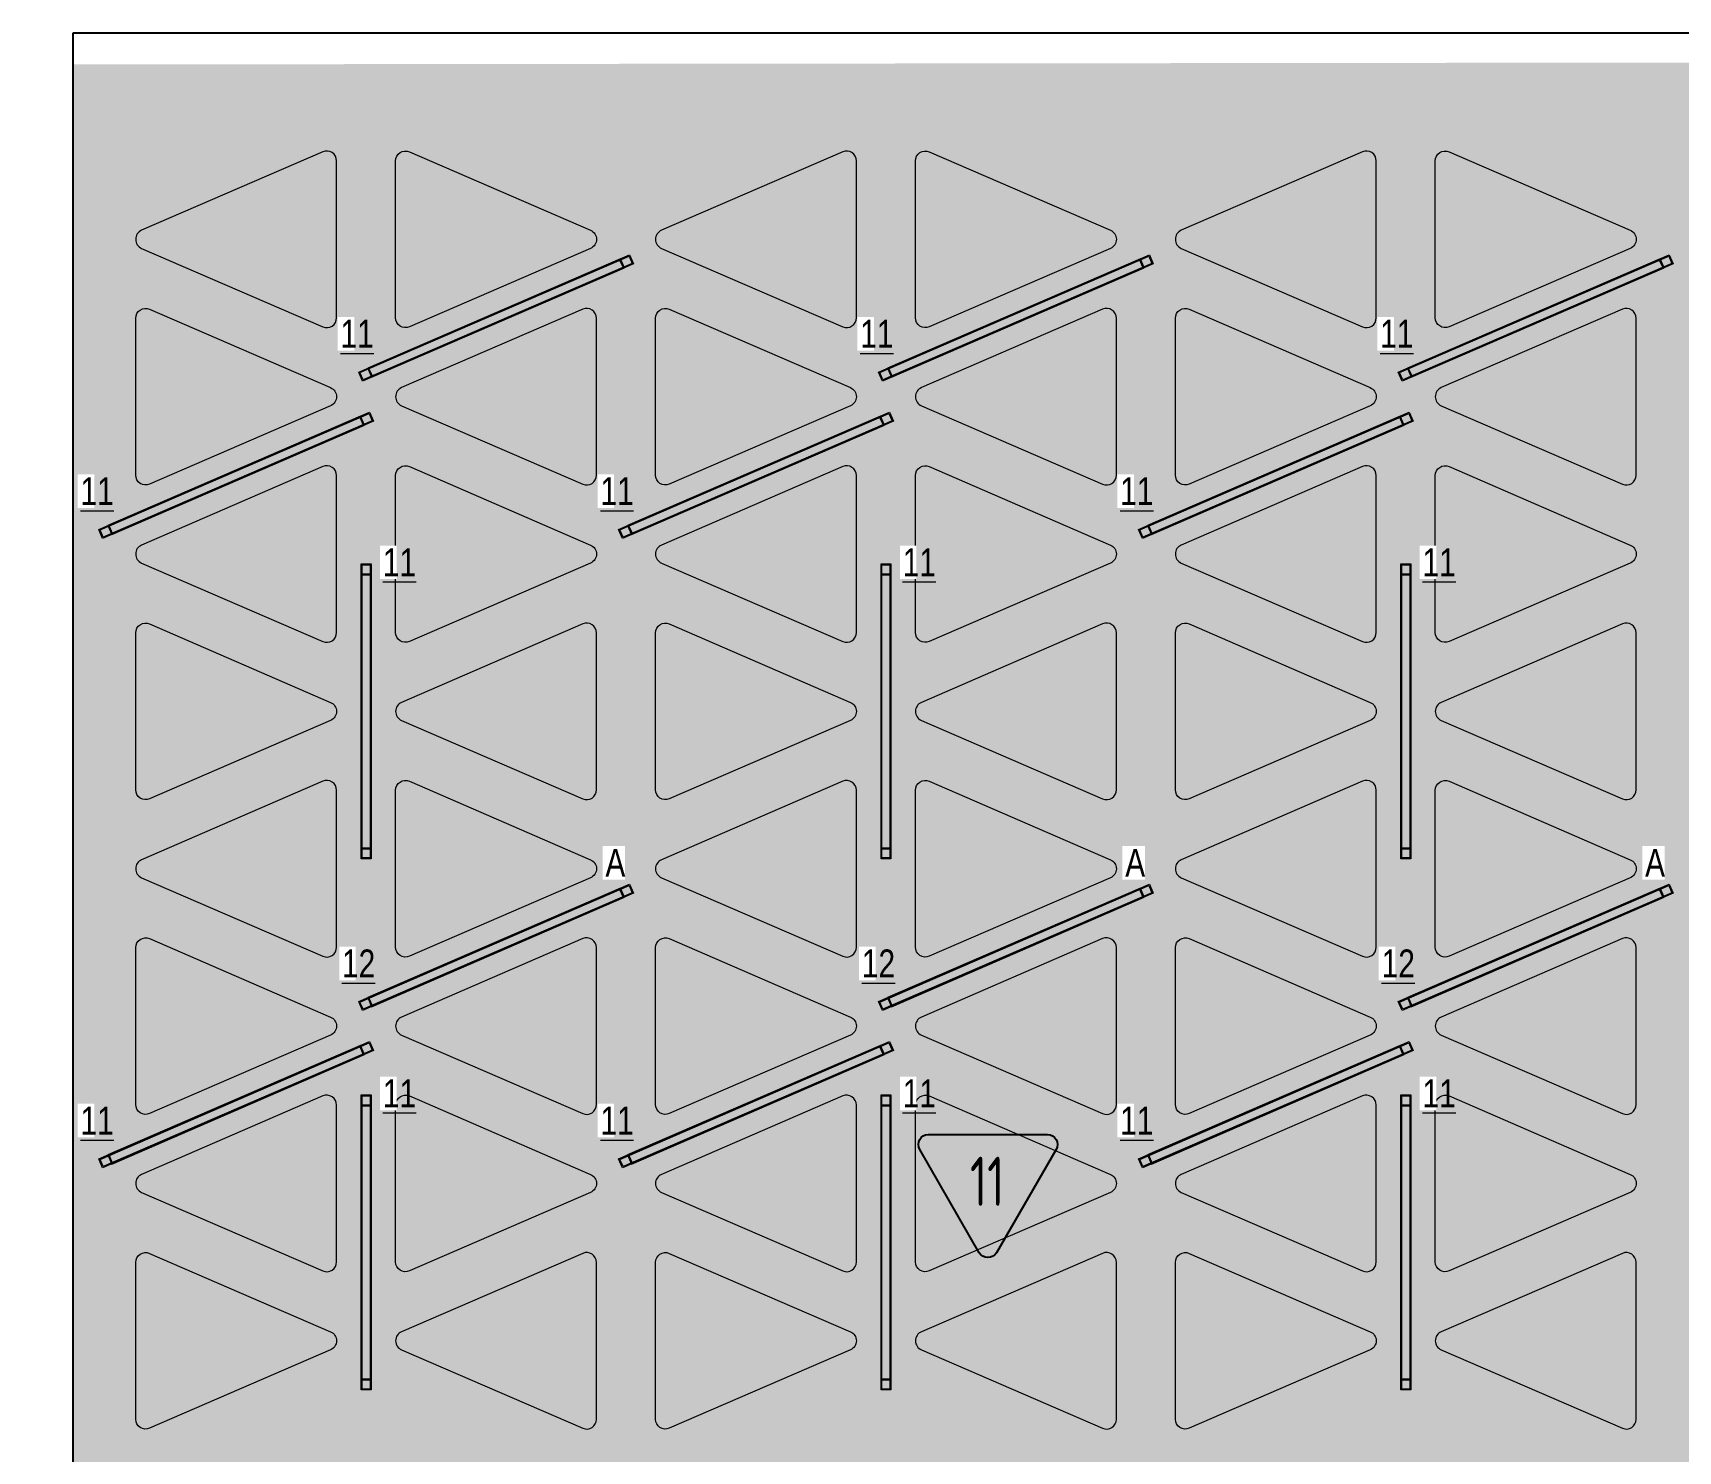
# Model space of a CAD drawing. Header units: millimetres. Extents: x -547274 to 397870, y -45599 to 141350.
# Drawn here: x -186279 to -177918, y 79140 to 86351 of the extents above; entities that cross this region are included whole.
import ezdxf

# ---------------------------------------------------------------- set-up
doc = ezdxf.new("R2010")
doc.units = ezdxf.units.MM
for name, color, linetype, lineweight in [('_ЭОМ_ОБЩ_Освещение_текст тип светильника', 172, 'Continuous', 50), ('_ЭОМ_светильник А', 1, 'Continuous', 35), ('_ЭОМ_светильник Р', 4, 'Continuous', 35), ('АР_Потолки_Штриховка', 252, 'Continuous', 0)]:
    doc.layers.add(name, color=color, linetype=linetype, lineweight=lineweight)
for name, color, linetype, lineweight, true_color in [('АР_Потолок_RAL 095 85 40', 7, 'Continuous', 5, 0xddc87a), ('АР_Потолок_RAL 100 70 20', 7, 'Continuous', 5, 0xb3ac85), ('АР_Потолок_Покраска', 7, 'Continuous', 5, 0x007399), ('АР_Потолок_Текстура дерево', 7, 'Continuous', 5, 0xe7bf8e)]:
    doc.layers.add(name, color=color, linetype=linetype, lineweight=lineweight, true_color=true_color)
doc.styles.add('ISOCPEUR', font='isocpeur.ttf', dxfattribs={"height": 800})
doc.styles.add('ГОСТ', font='cad.shx', dxfattribs={"width": 0.8})

# ---------------------------------------------------------------- blocks, each defined once
blk = doc.blocks.new('RVE-PLS5070-1500-P')
at = {"color": 0, "linetype": 'ByBlock', "lineweight": -2, "ltscale": 40}
for points in [[(750, -25), (-750, -25), (-750, 25), (750, 25)], [(745, -20), (-745, -20), (-745, 20), (745, 20)]]:
    blk.add_lwpolyline(points, close=True, dxfattribs=at)

msp = doc.modelspace()

# ---------------------------------------------------------------- hatches: boundary and pattern name
at = {"layer": 'АР_Потолки_Штриховка', "ltscale": 100, "true_color": 0xf8f6b0}
h = msp.add_hatch(color=51, dxfattribs=at)
h.dxf.hatch_style = 1
h.paths.add_polyline_path([(-184554.9, 84606.6), (-183279.4, 85159), (-183295.3, 85195.8), (-184570.8, 84643.3)])
h = msp.add_hatch(color=51, dxfattribs=at)
h.dxf.hatch_style = 1
h.paths.add_polyline_path([(-181913.3, 84606.6), (-180637.8, 85159), (-180653.7, 85195.8), (-181929.2, 84643.3)])
h = msp.add_hatch(color=51, dxfattribs=at)
h.dxf.hatch_style = 1
h.paths.add_polyline_path([(-179271.8, 84606.6), (-177996.3, 85159), (-178012.2, 85195.8), (-179287.7, 84643.3)])
h = msp.add_hatch(color=51, dxfattribs=at)
h.dxf.hatch_style = 1
h.paths.add_polyline_path([(-185875.7, 83806.6), (-184600.2, 84359), (-184616.1, 84395.8), (-185891.6, 83843.3)])
h = msp.add_hatch(color=51, dxfattribs=at)
h.dxf.hatch_style = 1
h.paths.add_polyline_path([(-183234, 83806.6), (-181958.5, 84359), (-181974.4, 84395.8), (-183249.9, 83843.3)])
h = msp.add_hatch(color=51, dxfattribs=at)
h.dxf.hatch_style = 1
h.paths.add_polyline_path([(-180592.5, 83806.6), (-179317, 84359), (-179332.9, 84395.8), (-180608.4, 83843.3)])
h = msp.add_hatch(color=51, dxfattribs=at)
h.dxf.hatch_style = 1
h.paths.add_polyline_path([(-184565.5, 83596.2), (-184565.5, 82206.2), (-184605.5, 82206.2), (-184605.5, 83596.2)])
h = msp.add_hatch(color=51, dxfattribs=at)
h.dxf.hatch_style = 1
h.paths.add_polyline_path([(-181923.9, 83596.2), (-181923.9, 82206.2), (-181963.9, 82206.2), (-181963.9, 83596.2)])
h = msp.add_hatch(color=51, dxfattribs=at)
h.dxf.hatch_style = 1
h.paths.add_polyline_path([(-179282.3, 83596.2), (-179282.3, 82206.2), (-179322.3, 82206.2), (-179322.3, 83596.2)])
h = msp.add_hatch(color=51, dxfattribs=at)
h.dxf.hatch_style = 1
h.paths.add_polyline_path([(-184554.9, 81406.6), (-183279.4, 81959), (-183295.3, 81995.8), (-184570.8, 81443.3)])
h = msp.add_hatch(color=51, dxfattribs=at)
h.dxf.hatch_style = 1
h.paths.add_polyline_path([(-181913.3, 81406.6), (-180637.8, 81959.1), (-180653.7, 81995.8), (-181929.2, 81443.3)])
h = msp.add_hatch(color=51, dxfattribs=at)
h.dxf.hatch_style = 1
h.paths.add_polyline_path([(-179271.8, 81406.6), (-177996.3, 81959.1), (-178012.2, 81995.8), (-179287.7, 81443.3)])
h = msp.add_hatch(color=51, dxfattribs=at)
h.dxf.hatch_style = 1
h.paths.add_polyline_path([(-185875.7, 80606.6), (-184600.2, 81159), (-184616.1, 81195.8), (-185891.6, 80643.3)])
h = msp.add_hatch(color=51, dxfattribs=at)
h.dxf.hatch_style = 1
h.paths.add_polyline_path([(-183234, 80606.6), (-181958.5, 81159), (-181974.4, 81195.8), (-183249.9, 80643.3)])
h = msp.add_hatch(color=51, dxfattribs=at)
h.dxf.hatch_style = 1
h.paths.add_polyline_path([(-180592.5, 80606.6), (-179317, 81159), (-179332.9, 81195.8), (-180608.4, 80643.3)])
h = msp.add_hatch(color=51, dxfattribs=at)
h.dxf.hatch_style = 1
h.paths.add_polyline_path([(-184565.5, 80896.2), (-184565.5, 79506.2), (-184605.5, 79506.2), (-184605.5, 80896.2)])
h = msp.add_hatch(color=51, dxfattribs=at)
h.dxf.hatch_style = 1
h.paths.add_polyline_path([(-181923.9, 80896.2), (-181923.9, 79506.2), (-181963.9, 79506.2), (-181963.9, 80896.2)])
h = msp.add_hatch(color=51, dxfattribs=at)
h.dxf.hatch_style = 1
h.paths.add_polyline_path([(-179282.3, 80896.2), (-179282.3, 79506.2), (-179322.3, 79506.2), (-179322.3, 80896.2)])
at = {"layer": 'АР_Потолок_RAL 095 85 40', "transparency": 33554687}
h = msp.add_hatch(color=256, dxfattribs=at)
h.dxf.hatch_style = 1
h.paths.add_polyline_path([(-185726.1, 85347, 0.656611), (-185726.1, 85255.3), (-184805.4, 84856.4, 0.539691), (-184735.5, 84902.3), (-184735.5, 85700, 0.539691), (-184805.4, 85745.9)])
h = msp.add_hatch(color=256, dxfattribs=at)
h.dxf.hatch_style = 1
h.paths.add_polyline_path([(-180803.2, 85255.3, 0.656611), (-180803.2, 85347), (-181724, 85745.9, 0.539691), (-181793.9, 85700), (-181793.9, 84902.3, 0.539691), (-181724, 84856.4)])
h = msp.add_hatch(color=256, dxfattribs=at)
h.dxf.hatch_style = 1
h.paths.add_polyline_path([(-183044.7, 84945.9, 0.539691), (-183114.6, 84900), (-183114.6, 84102.3, 0.539691), (-183044.7, 84056.4), (-182124, 84455.3, 0.656611), (-182124, 84547)])
h = msp.add_hatch(color=256, dxfattribs=at)
h.dxf.hatch_style = 1
h.paths.add_polyline_path([(-178201.5, 84056.4, 0.539691), (-178131.6, 84102.3), (-178131.6, 84900, 0.539691), (-178201.5, 84945.9), (-179122.2, 84547, 0.656611), (-179122.2, 84455.3)])
h = msp.add_hatch(color=256, dxfattribs=at)
h.dxf.hatch_style = 1
h.paths.add_polyline_path([(-184365.6, 84145.9, 0.539691), (-184435.5, 84100), (-184435.5, 83302.3, 0.539691), (-184365.6, 83256.4), (-183444.9, 83655.3, 0.656611), (-183444.9, 83747)])
h = msp.add_hatch(color=256, dxfattribs=at)
h.dxf.hatch_style = 1
h.paths.add_polyline_path([(-179522.2, 83256.4, 0.539691), (-179452.3, 83302.3), (-179452.3, 84100, 0.539691), (-179522.2, 84145.9), (-180443, 83747, 0.656611), (-180443, 83655.3)])
h = msp.add_hatch(color=256, dxfattribs=at)
h.dxf.hatch_style = 1
h.paths.add_polyline_path([(-185686.4, 83345.9, 0.539691), (-185756.2, 83300), (-185756.2, 82502.3, 0.539691), (-185686.4, 82456.4), (-184765.6, 82855.3, 0.656611), (-184765.6, 82947)])
h = msp.add_hatch(color=256, dxfattribs=at)
h.dxf.hatch_style = 1
h.paths.add_polyline_path([(-181763.7, 82947, 0.656611), (-181763.7, 82855.3), (-180843, 82456.4, 0.539691), (-180773.1, 82502.3), (-180773.1, 83300, 0.539691), (-180843, 83345.9)])
h = msp.add_hatch(color=256, dxfattribs=at)
h.dxf.hatch_style = 1
h.paths.add_polyline_path([(-182093.9, 82500, 0.539691), (-182163.7, 82545.9), (-183084.5, 82147, 0.656611), (-183084.5, 82055.3), (-182163.7, 81656.4, 0.539691), (-182093.9, 81702.3)])
h = msp.add_hatch(color=256, dxfattribs=at)
h.dxf.hatch_style = 1
h.paths.add_polyline_path([(-179082.5, 82545.9, 0.539691), (-179152.3, 82500), (-179152.3, 81702.3, 0.539691), (-179082.5, 81656.4), (-178161.7, 82055.3, 0.656611), (-178161.7, 82147)])
h = msp.add_hatch(color=256, dxfattribs=at)
h.dxf.hatch_style = 1
h.paths.add_polyline_path([(-183484.6, 80856.4, 0.539691), (-183414.7, 80902.3), (-183414.7, 81700, 0.539691), (-183484.6, 81745.9), (-184405.4, 81347, 0.656611), (-184405.4, 81255.3)])
h = msp.add_hatch(color=256, dxfattribs=at)
h.dxf.hatch_style = 1
h.paths.add_polyline_path([(-180403.2, 81745.9, 0.539691), (-180473.1, 81700), (-180473.1, 80902.3, 0.539691), (-180403.2, 80856.4), (-179482.5, 81255.3, 0.656611), (-179482.5, 81347)])
h = msp.add_hatch(color=256, dxfattribs=at)
h.dxf.hatch_style = 1
h.paths.add_polyline_path([(-185726.1, 80547, 0.656611), (-185726.1, 80455.3), (-184805.4, 80056.4, 0.539691), (-184735.5, 80102.3), (-184735.5, 80900, 0.539691), (-184805.4, 80945.9)])
h = msp.add_hatch(color=256, dxfattribs=at)
h.dxf.hatch_style = 1
h.paths.add_polyline_path([(-180803.2, 80455.3, 0.656611), (-180803.2, 80547), (-181724, 80945.9, 0.539691), (-181793.9, 80900), (-181793.9, 80102.3, 0.539691), (-181724, 80056.4)])
h = msp.add_hatch(color=256, dxfattribs=at)
h.dxf.hatch_style = 1
h.paths.add_polyline_path([(-183044.7, 80145.9, 0.539691), (-183114.6, 80100), (-183114.6, 79302.3, 0.539691), (-183044.7, 79256.4), (-182124, 79655.3, 0.656611), (-182124, 79747)])
h = msp.add_hatch(color=256, dxfattribs=at)
h.dxf.hatch_style = 1
h.paths.add_polyline_path([(-178131.6, 80100, 0.539691), (-178201.5, 80145.9), (-179122.2, 79747, 0.656611), (-179122.2, 79655.3), (-178201.5, 79256.4, 0.539691), (-178131.6, 79302.3)])
at = {"layer": 'АР_Потолок_RAL 100 70 20', "transparency": 33554687}
h = msp.add_hatch(color=256, dxfattribs=at)
h.dxf.hatch_style = 1
h.paths.add_polyline_path([(-183084.5, 85347, 0.656611), (-183084.5, 85255.3), (-182163.7, 84856.4, 0.539691), (-182093.9, 84902.3), (-182093.9, 85700, 0.539691), (-182163.7, 85745.9)])
h = msp.add_hatch(color=256, dxfattribs=at)
h.dxf.hatch_style = 1
h.paths.add_polyline_path([(-179082.5, 85745.9, 0.539691), (-179152.3, 85700), (-179152.3, 84902.3, 0.539691), (-179082.5, 84856.4), (-178161.7, 85255.3, 0.656611), (-178161.7, 85347)])
h = msp.add_hatch(color=256, dxfattribs=at)
h.dxf.hatch_style = 1
h.paths.add_polyline_path([(-184405.4, 84547, 0.656611), (-184405.4, 84455.3), (-183484.6, 84056.4, 0.539691), (-183414.7, 84102.3), (-183414.7, 84900, 0.539691), (-183484.6, 84945.9)])
h = msp.add_hatch(color=256, dxfattribs=at)
h.dxf.hatch_style = 1
h.paths.add_polyline_path([(-180473.1, 84102.3, 0.539691), (-180403.2, 84056.4), (-179482.5, 84455.3, 0.656611), (-179482.5, 84547), (-180403.2, 84945.9, 0.539691), (-180473.1, 84900)])
h = msp.add_hatch(color=256, dxfattribs=at)
h.dxf.hatch_style = 1
h.paths.add_polyline_path([(-185726.1, 83747, 0.656611), (-185726.1, 83655.3), (-184805.4, 83256.4, 0.539691), (-184735.5, 83302.3), (-184735.5, 84100, 0.539691), (-184805.4, 84145.9)])
h = msp.add_hatch(color=256, dxfattribs=at)
h.dxf.hatch_style = 1
h.paths.add_polyline_path([(-180803.2, 83655.3, 0.656611), (-180803.2, 83747), (-181724, 84145.9, 0.539691), (-181793.9, 84100), (-181793.9, 83302.3, 0.539691), (-181724, 83256.4)])
h = msp.add_hatch(color=256, dxfattribs=at)
h.dxf.hatch_style = 1
h.paths.add_polyline_path([(-183044.7, 83345.9, 0.539691), (-183114.6, 83300), (-183114.6, 82502.3, 0.539691), (-183044.7, 82456.4), (-182124, 82855.3, 0.656611), (-182124, 82947)])
h = msp.add_hatch(color=256, dxfattribs=at)
h.dxf.hatch_style = 1
h.paths.add_polyline_path([(-178201.5, 82456.4, 0.539691), (-178131.6, 82502.3), (-178131.6, 83300, 0.539691), (-178201.5, 83345.9), (-179122.2, 82947, 0.656611), (-179122.2, 82855.3)])
h = msp.add_hatch(color=256, dxfattribs=at)
h.dxf.hatch_style = 1
h.paths.add_polyline_path([(-183444.9, 82055.3, 0.656611), (-183444.9, 82147), (-184365.6, 82545.9, 0.539691), (-184435.5, 82500), (-184435.5, 81702.3, 0.539691), (-184365.6, 81656.4)])
h = msp.add_hatch(color=256, dxfattribs=at)
h.dxf.hatch_style = 1
h.paths.add_polyline_path([(-180443, 82147, 0.656611), (-180443, 82055.3), (-179522.2, 81656.4, 0.539691), (-179452.3, 81702.3), (-179452.3, 82500, 0.539691), (-179522.2, 82545.9)])
h = msp.add_hatch(color=256, dxfattribs=at)
h.dxf.hatch_style = 1
h.paths.add_polyline_path([(-185686.4, 81745.9, 0.539691), (-185756.2, 81700), (-185756.2, 80902.3, 0.539691), (-185686.4, 80856.4), (-184765.6, 81255.3, 0.656611), (-184765.6, 81347)])
h = msp.add_hatch(color=256, dxfattribs=at)
h.dxf.hatch_style = 1
h.paths.add_polyline_path([(-180843, 80856.4, 0.539691), (-180773.1, 80902.3), (-180773.1, 81700, 0.539691), (-180843, 81745.9), (-181763.7, 81347, 0.656611), (-181763.7, 81255.3)])
h = msp.add_hatch(color=256, dxfattribs=at)
h.dxf.hatch_style = 1
h.paths.add_polyline_path([(-183084.5, 80547, 0.656611), (-183084.5, 80455.3), (-182163.7, 80056.4, 0.539691), (-182093.9, 80102.3), (-182093.9, 80900, 0.539691), (-182163.7, 80945.9)])
h = msp.add_hatch(color=256, dxfattribs=at)
h.dxf.hatch_style = 1
h.paths.add_polyline_path([(-179082.5, 80945.9, 0.539691), (-179152.3, 80900), (-179152.3, 80102.3, 0.539691), (-179082.5, 80056.4), (-178161.7, 80455.3, 0.656611), (-178161.7, 80547)])
h = msp.add_hatch(color=256, dxfattribs=at)
h.dxf.hatch_style = 1
h.paths.add_polyline_path([(-183484.6, 79256.4, 0.539691), (-183414.7, 79302.3), (-183414.7, 80100, 0.539691), (-183484.6, 80145.9), (-184405.4, 79747, 0.656611), (-184405.4, 79655.3)])
h = msp.add_hatch(color=256, dxfattribs=at)
h.dxf.hatch_style = 1
h.paths.add_polyline_path([(-180403.2, 80145.9, 0.539691), (-180473.1, 80100), (-180473.1, 79302.3, 0.539691), (-180403.2, 79256.4), (-179482.5, 79655.3, 0.656611), (-179482.5, 79747)])
at = {"layer": 'АР_Потолок_Покраска'}
h = msp.add_hatch(dxfattribs=at)
h.set_pattern_fill('CROSS', color=256, scale=25)
h.set_pattern_definition([(0, (-416405.63, 48417.43), (158.75, 158.75), [79.375, -238.125]), (90, (-416365.94, 48377.74), (-158.75, 158.75), [79.375, -238.125])])
h.paths.add_polyline_path([(-186073.9, 86190), (-177808.9, 86200), (-177808.9, 78580.3), (-165736.3, 78580.3), (-165736.6, 75165.7), (-189341.1, 75165.7), (-189341.4, 78580.3), (-186073.9, 78580.3)])
at = {"layer": 'АР_Потолок_Текстура дерево', "transparency": 33554687}
h = msp.add_hatch(color=256, dxfattribs=at)
h.dxf.hatch_style = 1
h.paths.add_polyline_path([(-184365.6, 85745.9, 0.539691), (-184435.5, 85700), (-184435.5, 84902.3, 0.539691), (-184365.6, 84856.4), (-183444.9, 85255.3, 0.656611), (-183444.9, 85347)])
h = msp.add_hatch(color=256, dxfattribs=at)
h.dxf.hatch_style = 1
h.paths.add_polyline_path([(-179522.2, 84856.4, 0.539691), (-179452.3, 84902.3), (-179452.3, 85700, 0.539691), (-179522.2, 85745.9), (-180443, 85347, 0.656611), (-180443, 85255.3)])
h = msp.add_hatch(color=256, dxfattribs=at)
h.dxf.hatch_style = 1
h.paths.add_polyline_path([(-185686.4, 84945.9, 0.539691), (-185756.2, 84900), (-185756.2, 84102.3, 0.539691), (-185686.4, 84056.4), (-184765.6, 84455.3, 0.656611), (-184765.6, 84547)])
h = msp.add_hatch(color=256, dxfattribs=at)
h.dxf.hatch_style = 1
h.paths.add_polyline_path([(-181763.7, 84547, 0.656611), (-181763.7, 84455.3), (-180843, 84056.4, 0.539691), (-180773.1, 84102.3), (-180773.1, 84900, 0.539691), (-180843, 84945.9)])
h = msp.add_hatch(color=256, dxfattribs=at)
h.dxf.hatch_style = 1
h.paths.add_polyline_path([(-183084.5, 83747, 0.656611), (-183084.5, 83655.3), (-182163.7, 83256.4, 0.539691), (-182093.9, 83302.3), (-182093.9, 84100, 0.539691), (-182163.7, 84145.9)])
h = msp.add_hatch(color=256, dxfattribs=at)
h.dxf.hatch_style = 1
h.paths.add_polyline_path([(-179082.5, 84145.9, 0.539691), (-179152.3, 84100), (-179152.3, 83302.3, 0.539691), (-179082.5, 83256.4), (-178161.7, 83655.3, 0.656611), (-178161.7, 83747)])
h = msp.add_hatch(color=256, dxfattribs=at)
h.dxf.hatch_style = 1
h.paths.add_polyline_path([(-184405.4, 82947, 0.656611), (-184405.4, 82855.3), (-183484.6, 82456.4, 0.539691), (-183414.7, 82502.3), (-183414.7, 83300, 0.539691), (-183484.6, 83345.9)])
h = msp.add_hatch(color=256, dxfattribs=at)
h.dxf.hatch_style = 1
h.paths.add_polyline_path([(-180473.1, 82502.3, 0.539691), (-180403.2, 82456.4), (-179482.5, 82855.3, 0.656611), (-179482.5, 82947), (-180403.2, 83345.9, 0.539691), (-180473.1, 83300)])
h = msp.add_hatch(color=256, dxfattribs=at)
h.dxf.hatch_style = 1
h.paths.add_polyline_path([(-184735.5, 82500, 0.539691), (-184805.4, 82545.9), (-185726.1, 82147, 0.656611), (-185726.1, 82055.3), (-184805.4, 81656.4, 0.539691), (-184735.5, 81702.3)])
h = msp.add_hatch(color=256, dxfattribs=at)
h.dxf.hatch_style = 1
h.paths.add_polyline_path([(-181724, 82545.9, 0.539691), (-181793.9, 82500), (-181793.9, 81702.3, 0.539691), (-181724, 81656.4), (-180803.2, 82055.3, 0.656611), (-180803.2, 82147)])
h = msp.add_hatch(color=256, dxfattribs=at)
h.dxf.hatch_style = 1
h.paths.add_polyline_path([(-183044.7, 81745.9, 0.539691), (-183114.6, 81700), (-183114.6, 80902.3, 0.539691), (-183044.7, 80856.4), (-182124, 81255.3, 0.656611), (-182124, 81347)])
h = msp.add_hatch(color=256, dxfattribs=at)
h.dxf.hatch_style = 1
h.paths.add_polyline_path([(-179122.2, 81347, 0.656611), (-179122.2, 81255.3), (-178201.5, 80856.4, 0.539691), (-178131.6, 80902.3), (-178131.6, 81700, 0.539691), (-178201.5, 81745.9)])
h = msp.add_hatch(color=256, dxfattribs=at)
h.dxf.hatch_style = 1
h.paths.add_polyline_path([(-184435.5, 80102.3, 0.539691), (-184365.6, 80056.4), (-183444.9, 80455.3, 0.656611), (-183444.9, 80547), (-184365.6, 80945.9, 0.539691), (-184435.5, 80900)])
h = msp.add_hatch(color=256, dxfattribs=at)
h.dxf.hatch_style = 1
h.paths.add_polyline_path([(-179522.2, 80056.4, 0.539691), (-179452.3, 80102.3), (-179452.3, 80900, 0.539691), (-179522.2, 80945.9), (-180443, 80547, 0.656611), (-180443, 80455.3)])
h = msp.add_hatch(color=256, dxfattribs=at)
h.dxf.hatch_style = 1
h.paths.add_polyline_path([(-185686.4, 80145.9, 0.539691), (-185756.2, 80100), (-185756.2, 79302.3, 0.539691), (-185686.4, 79256.4), (-184765.6, 79655.3, 0.656611), (-184765.6, 79747)])
h = msp.add_hatch(color=256, dxfattribs=at)
h.dxf.hatch_style = 1
h.paths.add_polyline_path([(-180773.1, 80100, 0.539691), (-180843, 80145.9), (-181763.7, 79747, 0.656611), (-181763.7, 79655.3), (-180843, 79256.4, 0.539691), (-180773.1, 79302.3)])

# ---------------------------------------------------------------- linework, layer by layer
msp.add_lwpolyline([(-186073.9, 86350.7), (-177808.9, 86350.7), (-177808.9, 78580.3), (-165736.3, 78580.3), (-165736.6, 75165.7), (-189341.1, 75165.7), (-189341.4, 78580.3), (-186073.9, 78580.3)], close=True)
msp.add_lwpolyline([(-181729.1, 80749.3), (-181122.8, 80749.3, -0.577349), (-181079.5, 80674.3), (-181382.7, 80149.3, -0.577354), (-181469.3, 80149.3), (-181772.4, 80674.3, -0.577349), (-181729.1, 80749.3, -0.000002)], format="xyb")
at = {"layer": 'АР_Потолки_Штриховка', "color": 18, "ltscale": 100, "true_color": 0x000000}
for points in [[(-184805.4, 84856.4, 0.539691), (-184735.5, 84902.3), (-184735.5, 85700, 0.539691), (-184805.4, 85745.9), (-185726.1, 85347, 0.656611), (-185726.1, 85255.3), (-184805.4, 84856.4)], [(-184365.6, 84856.4, -0.539691), (-184435.5, 84902.3), (-184435.5, 85700, -0.539691), (-184365.6, 85745.9), (-183444.9, 85347, -0.656611), (-183444.9, 85255.3), (-184365.6, 84856.4)], [(-182163.7, 84856.4, 0.539691), (-182093.9, 84902.3), (-182093.9, 85700, 0.539691), (-182163.7, 85745.9), (-183084.5, 85347, 0.656611), (-183084.5, 85255.3), (-182163.7, 84856.4)], [(-181724, 84856.4, -0.539691), (-181793.9, 84902.3), (-181793.9, 85700, -0.539691), (-181724, 85745.9), (-180803.2, 85347, -0.656611), (-180803.2, 85255.3), (-181724, 84856.4)], [(-179522.2, 84856.4, 0.539691), (-179452.3, 84902.3), (-179452.3, 85700, 0.539691), (-179522.2, 85745.9), (-180443, 85347, 0.656611), (-180443, 85255.3), (-179522.2, 84856.4)], [(-179082.5, 84856.4, -0.539691), (-179152.3, 84902.3), (-179152.3, 85700, -0.539691), (-179082.5, 85745.9), (-178161.7, 85347, -0.656611), (-178161.7, 85255.3), (-179082.5, 84856.4)], [(-185686.4, 84056.4, -0.539691), (-185756.2, 84102.3), (-185756.2, 84900, -0.539691), (-185686.4, 84945.9), (-184765.6, 84547, -0.656611), (-184765.6, 84455.3), (-185686.4, 84056.4)], [(-183484.6, 84056.4, 0.539691), (-183414.7, 84102.3), (-183414.7, 84900, 0.539691), (-183484.6, 84945.9), (-184405.4, 84547, 0.656611), (-184405.4, 84455.3), (-183484.6, 84056.4)], [(-183044.7, 84056.4, -0.539691), (-183114.6, 84102.3), (-183114.6, 84900, -0.539691), (-183044.7, 84945.9), (-182124, 84547, -0.656611), (-182124, 84455.3), (-183044.7, 84056.4)], [(-180843, 84056.4, 0.539691), (-180773.1, 84102.3), (-180773.1, 84900, 0.539691), (-180843, 84945.9), (-181763.7, 84547, 0.656611), (-181763.7, 84455.3), (-180843, 84056.4)], [(-180403.2, 84056.4, -0.539691), (-180473.1, 84102.3), (-180473.1, 84900, -0.539691), (-180403.2, 84945.9), (-179482.5, 84547, -0.656611), (-179482.5, 84455.3), (-180403.2, 84056.4)], [(-178201.5, 84056.4, 0.539691), (-178131.6, 84102.3), (-178131.6, 84900, 0.539691), (-178201.5, 84945.9), (-179122.2, 84547, 0.656611), (-179122.2, 84455.3), (-178201.5, 84056.4)], [(-184805.4, 83256.4, 0.539691), (-184735.5, 83302.3), (-184735.5, 84100, 0.539691), (-184805.4, 84145.9), (-185726.1, 83747, 0.656611), (-185726.1, 83655.3), (-184805.4, 83256.4)], [(-184365.6, 83256.4, -0.539691), (-184435.5, 83302.3), (-184435.5, 84100, -0.539691), (-184365.6, 84145.9), (-183444.9, 83747, -0.656611), (-183444.9, 83655.3), (-184365.6, 83256.4)], [(-182163.7, 83256.4, 0.539691), (-182093.9, 83302.3), (-182093.9, 84100, 0.539691), (-182163.7, 84145.9), (-183084.5, 83747, 0.656611), (-183084.5, 83655.3), (-182163.7, 83256.4)], [(-181724, 83256.4, -0.539691), (-181793.9, 83302.3), (-181793.9, 84100, -0.539691), (-181724, 84145.9), (-180803.2, 83747, -0.656611), (-180803.2, 83655.3), (-181724, 83256.4)], [(-179522.2, 83256.4, 0.539691), (-179452.3, 83302.3), (-179452.3, 84100, 0.539691), (-179522.2, 84145.9), (-180443, 83747, 0.656611), (-180443, 83655.3), (-179522.2, 83256.4)], [(-179082.5, 83256.4, -0.539691), (-179152.3, 83302.3), (-179152.3, 84100, -0.539691), (-179082.5, 84145.9), (-178161.7, 83747, -0.656611), (-178161.7, 83655.3), (-179082.5, 83256.4)], [(-185686.4, 82456.4, -0.539691), (-185756.2, 82502.3), (-185756.2, 83300, -0.539691), (-185686.4, 83345.9), (-184765.6, 82947, -0.656611), (-184765.6, 82855.3), (-185686.4, 82456.4)], [(-183484.6, 82456.4, 0.539691), (-183414.7, 82502.3), (-183414.7, 83300, 0.539691), (-183484.6, 83345.9), (-184405.4, 82947, 0.656611), (-184405.4, 82855.3), (-183484.6, 82456.4)], [(-183044.7, 82456.4, -0.539691), (-183114.6, 82502.3), (-183114.6, 83300, -0.539691), (-183044.7, 83345.9), (-182124, 82947, -0.656611), (-182124, 82855.3), (-183044.7, 82456.4)], [(-180843, 82456.4, 0.539691), (-180773.1, 82502.3), (-180773.1, 83300, 0.539691), (-180843, 83345.9), (-181763.7, 82947, 0.656611), (-181763.7, 82855.3), (-180843, 82456.4)], [(-180403.2, 82456.4, -0.539691), (-180473.1, 82502.3), (-180473.1, 83300, -0.539691), (-180403.2, 83345.9), (-179482.5, 82947, -0.656611), (-179482.5, 82855.3), (-180403.2, 82456.4)], [(-178201.5, 82456.4, 0.539691), (-178131.6, 82502.3), (-178131.6, 83300, 0.539691), (-178201.5, 83345.9), (-179122.2, 82947, 0.656611), (-179122.2, 82855.3), (-178201.5, 82456.4)], [(-184805.4, 81656.4, 0.539691), (-184735.5, 81702.3), (-184735.5, 82500, 0.539691), (-184805.4, 82545.9), (-185726.1, 82147, 0.656611), (-185726.1, 82055.3), (-184805.4, 81656.4)], [(-184365.6, 81656.4, -0.539691), (-184435.5, 81702.3), (-184435.5, 82500, -0.539691), (-184365.6, 82545.9), (-183444.9, 82147, -0.656611), (-183444.9, 82055.3), (-184365.6, 81656.4)], [(-182163.7, 81656.4, 0.539691), (-182093.9, 81702.3), (-182093.9, 82500, 0.539691), (-182163.7, 82545.9), (-183084.5, 82147, 0.656611), (-183084.5, 82055.3), (-182163.7, 81656.4)], [(-181724, 81656.4, -0.539691), (-181793.9, 81702.3), (-181793.9, 82500, -0.539691), (-181724, 82545.9), (-180803.2, 82147, -0.656611), (-180803.2, 82055.3), (-181724, 81656.4)], [(-179522.2, 81656.4, 0.539691), (-179452.3, 81702.3), (-179452.3, 82500, 0.539691), (-179522.2, 82545.9), (-180443, 82147, 0.656611), (-180443, 82055.3), (-179522.2, 81656.4)], [(-179082.5, 81656.4, -0.539691), (-179152.3, 81702.3), (-179152.3, 82500, -0.539691), (-179082.5, 82545.9), (-178161.7, 82147, -0.656611), (-178161.7, 82055.3), (-179082.5, 81656.4)], [(-185686.4, 80856.4, -0.539691), (-185756.2, 80902.3), (-185756.2, 81700, -0.539691), (-185686.4, 81745.9), (-184765.6, 81347, -0.656611), (-184765.6, 81255.3), (-185686.4, 80856.4)], [(-183484.6, 80856.4, 0.539691), (-183414.7, 80902.3), (-183414.7, 81700, 0.539691), (-183484.6, 81745.9), (-184405.4, 81347, 0.656611), (-184405.4, 81255.3), (-183484.6, 80856.4)], [(-183044.7, 80856.4, -0.539691), (-183114.6, 80902.3), (-183114.6, 81700, -0.539691), (-183044.7, 81745.9), (-182124, 81347, -0.656611), (-182124, 81255.3), (-183044.7, 80856.4)], [(-180843, 80856.4, 0.539691), (-180773.1, 80902.3), (-180773.1, 81700, 0.539691), (-180843, 81745.9), (-181763.7, 81347, 0.656611), (-181763.7, 81255.3), (-180843, 80856.4)], [(-180403.2, 80856.4, -0.539691), (-180473.1, 80902.3), (-180473.1, 81700, -0.539691), (-180403.2, 81745.9), (-179482.5, 81347, -0.656611), (-179482.5, 81255.3), (-180403.2, 80856.4)], [(-178201.5, 80856.4, 0.539691), (-178131.6, 80902.3), (-178131.6, 81700, 0.539691), (-178201.5, 81745.9), (-179122.2, 81347, 0.656611), (-179122.2, 81255.3), (-178201.5, 80856.4)], [(-184805.4, 80056.4, 0.539691), (-184735.5, 80102.3), (-184735.5, 80900, 0.539691), (-184805.4, 80945.9), (-185726.1, 80547, 0.656611), (-185726.1, 80455.3), (-184805.4, 80056.4)], [(-184365.6, 80056.4, -0.539691), (-184435.5, 80102.3), (-184435.5, 80900, -0.539691), (-184365.6, 80945.9), (-183444.9, 80547, -0.656611), (-183444.9, 80455.3), (-184365.6, 80056.4)], [(-182163.7, 80056.4, 0.539691), (-182093.9, 80102.3), (-182093.9, 80900, 0.539691), (-182163.7, 80945.9), (-183084.5, 80547, 0.656611), (-183084.5, 80455.3), (-182163.7, 80056.4)], [(-181724, 80056.4, -0.539691), (-181793.9, 80102.3), (-181793.9, 80900, -0.539691), (-181724, 80945.9), (-180803.2, 80547, -0.656611), (-180803.2, 80455.3), (-181724, 80056.4)], [(-179522.2, 80056.4, 0.539691), (-179452.3, 80102.3), (-179452.3, 80900, 0.539691), (-179522.2, 80945.9), (-180443, 80547, 0.656611), (-180443, 80455.3), (-179522.2, 80056.4)], [(-179082.5, 80056.4, -0.539691), (-179152.3, 80102.3), (-179152.3, 80900, -0.539691), (-179082.5, 80945.9), (-178161.7, 80547, -0.656611), (-178161.7, 80455.3), (-179082.5, 80056.4)], [(-185686.4, 79256.4, -0.539691), (-185756.2, 79302.3), (-185756.2, 80100, -0.539691), (-185686.4, 80145.9), (-184765.6, 79747, -0.656611), (-184765.6, 79655.3), (-185686.4, 79256.4)], [(-183484.6, 79256.4, 0.539691), (-183414.7, 79302.3), (-183414.7, 80100, 0.539691), (-183484.6, 80145.9), (-184405.4, 79747, 0.656611), (-184405.4, 79655.3), (-183484.6, 79256.4)], [(-183044.7, 79256.4, -0.539691), (-183114.6, 79302.3), (-183114.6, 80100, -0.539691), (-183044.7, 80145.9), (-182124, 79747, -0.656611), (-182124, 79655.3), (-183044.7, 79256.4)], [(-180843, 79256.4, 0.539691), (-180773.1, 79302.3), (-180773.1, 80100, 0.539691), (-180843, 80145.9), (-181763.7, 79747, 0.656611), (-181763.7, 79655.3), (-180843, 79256.4)], [(-180403.2, 79256.4, -0.539691), (-180473.1, 79302.3), (-180473.1, 80100, -0.539691), (-180403.2, 80145.9), (-179482.5, 79747, -0.656611), (-179482.5, 79655.3), (-180403.2, 79256.4)], [(-178201.5, 79256.4, 0.539691), (-178131.6, 79302.3), (-178131.6, 80100, 0.539691), (-178201.5, 80145.9), (-179122.2, 79747, 0.656611), (-179122.2, 79655.3), (-178201.5, 79256.4)]]:
    msp.add_lwpolyline(points, format="xyb", dxfattribs=at)
at = {"layer": 'АР_Потолки_Штриховка', "color": 18, "lineweight": 18, "ltscale": 100, "true_color": 0x000000}
for points in [[(-184805.4, 84856.4, 0.539691), (-184735.5, 84902.3), (-184735.5, 85700, 0.539691), (-184805.4, 85745.9), (-185726.1, 85347, 0.656611), (-185726.1, 85255.3), (-184805.4, 84856.4)], [(-184365.6, 84856.4, -0.539691), (-184435.5, 84902.3), (-184435.5, 85700, -0.539691), (-184365.6, 85745.9), (-183444.9, 85347, -0.656611), (-183444.9, 85255.3), (-184365.6, 84856.4)], [(-182163.7, 84856.4, 0.539691), (-182093.9, 84902.3), (-182093.9, 85700, 0.539691), (-182163.7, 85745.9), (-183084.5, 85347, 0.656611), (-183084.5, 85255.3), (-182163.7, 84856.4)], [(-181724, 84856.4, -0.539691), (-181793.9, 84902.3), (-181793.9, 85700, -0.539691), (-181724, 85745.9), (-180803.2, 85347, -0.656611), (-180803.2, 85255.3), (-181724, 84856.4)], [(-179522.2, 84856.4, 0.539691), (-179452.3, 84902.3), (-179452.3, 85700, 0.539691), (-179522.2, 85745.9), (-180443, 85347, 0.656611), (-180443, 85255.3), (-179522.2, 84856.4)], [(-179082.5, 84856.4, -0.539691), (-179152.3, 84902.3), (-179152.3, 85700, -0.539691), (-179082.5, 85745.9), (-178161.7, 85347, -0.656611), (-178161.7, 85255.3), (-179082.5, 84856.4)], [(-185686.4, 84056.4, -0.539691), (-185756.2, 84102.3), (-185756.2, 84900, -0.539691), (-185686.4, 84945.9), (-184765.6, 84547, -0.656611), (-184765.6, 84455.3), (-185686.4, 84056.4)], [(-183484.6, 84056.4, 0.539691), (-183414.7, 84102.3), (-183414.7, 84900, 0.539691), (-183484.6, 84945.9), (-184405.4, 84547, 0.656611), (-184405.4, 84455.3), (-183484.6, 84056.4)], [(-183044.7, 84056.4, -0.539691), (-183114.6, 84102.3), (-183114.6, 84900, -0.539691), (-183044.7, 84945.9), (-182124, 84547, -0.656611), (-182124, 84455.3), (-183044.7, 84056.4)], [(-180843, 84056.4, 0.539691), (-180773.1, 84102.3), (-180773.1, 84900, 0.539691), (-180843, 84945.9), (-181763.7, 84547, 0.656611), (-181763.7, 84455.3), (-180843, 84056.4)], [(-180403.2, 84056.4, -0.539691), (-180473.1, 84102.3), (-180473.1, 84900, -0.539691), (-180403.2, 84945.9), (-179482.5, 84547, -0.656611), (-179482.5, 84455.3), (-180403.2, 84056.4)], [(-178201.5, 84056.4, 0.539691), (-178131.6, 84102.3), (-178131.6, 84900, 0.539691), (-178201.5, 84945.9), (-179122.2, 84547, 0.656611), (-179122.2, 84455.3), (-178201.5, 84056.4)], [(-184805.4, 83256.4, 0.539691), (-184735.5, 83302.3), (-184735.5, 84100, 0.539691), (-184805.4, 84145.9), (-185726.1, 83747, 0.656611), (-185726.1, 83655.3), (-184805.4, 83256.4)], [(-184365.6, 83256.4, -0.539691), (-184435.5, 83302.3), (-184435.5, 84100, -0.539691), (-184365.6, 84145.9), (-183444.9, 83747, -0.656611), (-183444.9, 83655.3), (-184365.6, 83256.4)], [(-182163.7, 83256.4, 0.539691), (-182093.9, 83302.3), (-182093.9, 84100, 0.539691), (-182163.7, 84145.9), (-183084.5, 83747, 0.656611), (-183084.5, 83655.3), (-182163.7, 83256.4)], [(-181724, 83256.4, -0.539691), (-181793.9, 83302.3), (-181793.9, 84100, -0.539691), (-181724, 84145.9), (-180803.2, 83747, -0.656611), (-180803.2, 83655.3), (-181724, 83256.4)], [(-179522.2, 83256.4, 0.539691), (-179452.3, 83302.3), (-179452.3, 84100, 0.539691), (-179522.2, 84145.9), (-180443, 83747, 0.656611), (-180443, 83655.3), (-179522.2, 83256.4)], [(-179082.5, 83256.4, -0.539691), (-179152.3, 83302.3), (-179152.3, 84100, -0.539691), (-179082.5, 84145.9), (-178161.7, 83747, -0.656611), (-178161.7, 83655.3), (-179082.5, 83256.4)], [(-185686.4, 82456.4, -0.539691), (-185756.2, 82502.3), (-185756.2, 83300, -0.539691), (-185686.4, 83345.9), (-184765.6, 82947, -0.656611), (-184765.6, 82855.3), (-185686.4, 82456.4)], [(-183484.6, 82456.4, 0.539691), (-183414.7, 82502.3), (-183414.7, 83300, 0.539691), (-183484.6, 83345.9), (-184405.4, 82947, 0.656611), (-184405.4, 82855.3), (-183484.6, 82456.4)], [(-183044.7, 82456.4, -0.539691), (-183114.6, 82502.3), (-183114.6, 83300, -0.539691), (-183044.7, 83345.9), (-182124, 82947, -0.656611), (-182124, 82855.3), (-183044.7, 82456.4)], [(-180843, 82456.4, 0.539691), (-180773.1, 82502.3), (-180773.1, 83300, 0.539691), (-180843, 83345.9), (-181763.7, 82947, 0.656611), (-181763.7, 82855.3), (-180843, 82456.4)], [(-180403.2, 82456.4, -0.539691), (-180473.1, 82502.3), (-180473.1, 83300, -0.539691), (-180403.2, 83345.9), (-179482.5, 82947, -0.656611), (-179482.5, 82855.3), (-180403.2, 82456.4)], [(-178201.5, 82456.4, 0.539691), (-178131.6, 82502.3), (-178131.6, 83300, 0.539691), (-178201.5, 83345.9), (-179122.2, 82947, 0.656611), (-179122.2, 82855.3), (-178201.5, 82456.4)], [(-184805.4, 81656.4, 0.539691), (-184735.5, 81702.3), (-184735.5, 82500, 0.539691), (-184805.4, 82545.9), (-185726.1, 82147, 0.656611), (-185726.1, 82055.3), (-184805.4, 81656.4)], [(-184365.6, 81656.4, -0.539691), (-184435.5, 81702.3), (-184435.5, 82500, -0.539691), (-184365.6, 82545.9), (-183444.9, 82147, -0.656611), (-183444.9, 82055.3), (-184365.6, 81656.4)], [(-182163.7, 81656.4, 0.539691), (-182093.9, 81702.3), (-182093.9, 82500, 0.539691), (-182163.7, 82545.9), (-183084.5, 82147, 0.656611), (-183084.5, 82055.3), (-182163.7, 81656.4)], [(-181724, 81656.4, -0.539691), (-181793.9, 81702.3), (-181793.9, 82500, -0.539691), (-181724, 82545.9), (-180803.2, 82147, -0.656611), (-180803.2, 82055.3), (-181724, 81656.4)], [(-179522.2, 81656.4, 0.539691), (-179452.3, 81702.3), (-179452.3, 82500, 0.539691), (-179522.2, 82545.9), (-180443, 82147, 0.656611), (-180443, 82055.3), (-179522.2, 81656.4)], [(-179082.5, 81656.4, -0.539691), (-179152.3, 81702.3), (-179152.3, 82500, -0.539691), (-179082.5, 82545.9), (-178161.7, 82147, -0.656611), (-178161.7, 82055.3), (-179082.5, 81656.4)], [(-185686.4, 80856.4, -0.539691), (-185756.2, 80902.3), (-185756.2, 81700, -0.539691), (-185686.4, 81745.9), (-184765.6, 81347, -0.656611), (-184765.6, 81255.3), (-185686.4, 80856.4)], [(-183484.6, 80856.4, 0.539691), (-183414.7, 80902.3), (-183414.7, 81700, 0.539691), (-183484.6, 81745.9), (-184405.4, 81347, 0.656611), (-184405.4, 81255.3), (-183484.6, 80856.4)], [(-183044.7, 80856.4, -0.539691), (-183114.6, 80902.3), (-183114.6, 81700, -0.539691), (-183044.7, 81745.9), (-182124, 81347, -0.656611), (-182124, 81255.3), (-183044.7, 80856.4)], [(-180843, 80856.4, 0.539691), (-180773.1, 80902.3), (-180773.1, 81700, 0.539691), (-180843, 81745.9), (-181763.7, 81347, 0.656611), (-181763.7, 81255.3), (-180843, 80856.4)], [(-180403.2, 80856.4, -0.539691), (-180473.1, 80902.3), (-180473.1, 81700, -0.539691), (-180403.2, 81745.9), (-179482.5, 81347, -0.656611), (-179482.5, 81255.3), (-180403.2, 80856.4)], [(-178201.5, 80856.4, 0.539691), (-178131.6, 80902.3), (-178131.6, 81700, 0.539691), (-178201.5, 81745.9), (-179122.2, 81347, 0.656611), (-179122.2, 81255.3), (-178201.5, 80856.4)], [(-184805.4, 80056.4, 0.539691), (-184735.5, 80102.3), (-184735.5, 80900, 0.539691), (-184805.4, 80945.9), (-185726.1, 80547, 0.656611), (-185726.1, 80455.3), (-184805.4, 80056.4)], [(-184365.6, 80056.4, -0.539691), (-184435.5, 80102.3), (-184435.5, 80900, -0.539691), (-184365.6, 80945.9), (-183444.9, 80547, -0.656611), (-183444.9, 80455.3), (-184365.6, 80056.4)], [(-182163.7, 80056.4, 0.539691), (-182093.9, 80102.3), (-182093.9, 80900, 0.539691), (-182163.7, 80945.9), (-183084.5, 80547, 0.656611), (-183084.5, 80455.3), (-182163.7, 80056.4)], [(-181724, 80056.4, -0.539691), (-181793.9, 80102.3), (-181793.9, 80900, -0.539691), (-181724, 80945.9), (-180803.2, 80547, -0.656611), (-180803.2, 80455.3), (-181724, 80056.4)], [(-179522.2, 80056.4, 0.539691), (-179452.3, 80102.3), (-179452.3, 80900, 0.539691), (-179522.2, 80945.9), (-180443, 80547, 0.656611), (-180443, 80455.3), (-179522.2, 80056.4)], [(-179082.5, 80056.4, -0.539691), (-179152.3, 80102.3), (-179152.3, 80900, -0.539691), (-179082.5, 80945.9), (-178161.7, 80547, -0.656611), (-178161.7, 80455.3), (-179082.5, 80056.4)], [(-185686.4, 79256.4, -0.539691), (-185756.2, 79302.3), (-185756.2, 80100, -0.539691), (-185686.4, 80145.9), (-184765.6, 79747, -0.656611), (-184765.6, 79655.3), (-185686.4, 79256.4)], [(-183484.6, 79256.4, 0.539691), (-183414.7, 79302.3), (-183414.7, 80100, 0.539691), (-183484.6, 80145.9), (-184405.4, 79747, 0.656611), (-184405.4, 79655.3), (-183484.6, 79256.4)], [(-183044.7, 79256.4, -0.539691), (-183114.6, 79302.3), (-183114.6, 80100, -0.539691), (-183044.7, 80145.9), (-182124, 79747, -0.656611), (-182124, 79655.3), (-183044.7, 79256.4)], [(-180843, 79256.4, 0.539691), (-180773.1, 79302.3), (-180773.1, 80100, 0.539691), (-180843, 80145.9), (-181763.7, 79747, 0.656611), (-181763.7, 79655.3), (-180843, 79256.4)], [(-180403.2, 79256.4, -0.539691), (-180473.1, 79302.3), (-180473.1, 80100, -0.539691), (-180403.2, 80145.9), (-179482.5, 79747, -0.656611), (-179482.5, 79655.3), (-180403.2, 79256.4)], [(-178201.5, 79256.4, 0.539691), (-178131.6, 79302.3), (-178131.6, 80100, 0.539691), (-178201.5, 80145.9), (-179122.2, 79747, 0.656611), (-179122.2, 79655.3), (-178201.5, 79256.4)]]:
    msp.add_lwpolyline(points, format="xyb", dxfattribs=at)
at = {"layer": 'АР_Потолки_Штриховка', "color": 18, "ltscale": 100, "true_color": 0x000000}
for points in [[(-184557.5, 84600), (-183272.8, 85156.4), (-183292.7, 85202.3), (-184577.4, 84645.9)], [(-184554.9, 84606.6), (-183279.4, 85159), (-183295.3, 85195.8), (-184570.8, 84643.3)], [(-181915.9, 84600), (-180631.2, 85156.4), (-180651.1, 85202.3), (-181935.7, 84645.9)], [(-181913.3, 84606.6), (-180637.8, 85159), (-180653.7, 85195.8), (-181929.2, 84643.3)], [(-179274.4, 84600), (-177989.7, 85156.4), (-178009.6, 85202.3), (-179294.2, 84645.9)], [(-179271.8, 84606.6), (-177996.3, 85159), (-178012.2, 85195.8), (-179287.7, 84643.3)], [(-185878.3, 83800), (-184593.6, 84356.4), (-184613.5, 84402.3), (-185898.1, 83845.9)], [(-185875.7, 83806.6), (-184600.2, 84359), (-184616.1, 84395.8), (-185891.6, 83843.3)], [(-183236.6, 83800), (-181952, 84356.4), (-181971.8, 84402.3), (-183256.5, 83845.9)], [(-183234, 83806.6), (-181958.5, 84359), (-181974.4, 84395.8), (-183249.9, 83843.3)], [(-180595.1, 83800), (-179310.5, 84356.4), (-179330.3, 84402.3), (-180615, 83845.9)], [(-180592.5, 83806.6), (-179317, 84359), (-179332.9, 84395.8), (-180608.4, 83843.3)], [(-184560.5, 83601.2), (-184560.5, 82201.2), (-184610.5, 82201.2), (-184610.5, 83601.2)], [(-184565.5, 83596.2), (-184565.5, 82206.2), (-184605.5, 82206.2), (-184605.5, 83596.2)], [(-181918.9, 83601.2), (-181918.9, 82201.2), (-181968.9, 82201.2), (-181968.9, 83601.2)], [(-181923.9, 83596.2), (-181923.9, 82206.2), (-181963.9, 82206.2), (-181963.9, 83596.2)], [(-179277.3, 83601.2), (-179277.3, 82201.2), (-179327.3, 82201.2), (-179327.3, 83601.2)], [(-179282.3, 83596.2), (-179282.3, 82206.2), (-179322.3, 82206.2), (-179322.3, 83596.2)], [(-184557.5, 81400), (-183272.8, 81956.4), (-183292.7, 82002.3), (-184577.4, 81445.9)], [(-184554.9, 81406.6), (-183279.4, 81959), (-183295.3, 81995.8), (-184570.8, 81443.3)], [(-181915.9, 81400), (-180631.2, 81956.4), (-180651.1, 82002.3), (-181935.7, 81445.9)], [(-181913.3, 81406.6), (-180637.8, 81959.1), (-180653.7, 81995.8), (-181929.2, 81443.3)], [(-179274.4, 81400), (-177989.7, 81956.4), (-178009.6, 82002.3), (-179294.2, 81445.9)], [(-179271.8, 81406.6), (-177996.3, 81959.1), (-178012.2, 81995.8), (-179287.7, 81443.3)], [(-185878.3, 80600), (-184593.6, 81156.4), (-184613.5, 81202.3), (-185898.1, 80645.9)], [(-185875.7, 80606.6), (-184600.2, 81159), (-184616.1, 81195.8), (-185891.6, 80643.3)], [(-183236.6, 80600), (-181952, 81156.4), (-181971.8, 81202.3), (-183256.5, 80645.9)], [(-183234, 80606.6), (-181958.5, 81159), (-181974.4, 81195.8), (-183249.9, 80643.3)], [(-180595.1, 80600), (-179310.5, 81156.4), (-179330.3, 81202.3), (-180615, 80645.9)], [(-180592.5, 80606.6), (-179317, 81159), (-179332.9, 81195.8), (-180608.4, 80643.3)], [(-184560.5, 80901.2), (-184560.5, 79501.2), (-184610.5, 79501.2), (-184610.5, 80901.2)], [(-184565.5, 80896.2), (-184565.5, 79506.2), (-184605.5, 79506.2), (-184605.5, 80896.2)], [(-181918.9, 80901.2), (-181918.9, 79501.2), (-181968.9, 79501.2), (-181968.9, 80901.2)], [(-181923.9, 80896.2), (-181923.9, 79506.2), (-181963.9, 79506.2), (-181963.9, 80896.2)], [(-179277.3, 80901.2), (-179277.3, 79501.2), (-179327.3, 79501.2), (-179327.3, 80901.2)], [(-179282.3, 80896.2), (-179282.3, 79506.2), (-179322.3, 79506.2), (-179322.3, 80896.2)]]:
    msp.add_lwpolyline(points, close=True, dxfattribs=at)
at = {"layer": 'АР_Потолки_Штриховка', "color": 18, "lineweight": 18, "ltscale": 100, "true_color": 0x000000}
for points in [[(-184557.5, 84600), (-183272.8, 85156.4), (-183292.7, 85202.3), (-184577.4, 84645.9)], [(-184554.9, 84606.6), (-183279.4, 85159), (-183295.3, 85195.8), (-184570.8, 84643.3)], [(-181915.9, 84600), (-180631.2, 85156.4), (-180651.1, 85202.3), (-181935.7, 84645.9)], [(-181913.3, 84606.6), (-180637.8, 85159), (-180653.7, 85195.8), (-181929.2, 84643.3)], [(-179274.4, 84600), (-177989.7, 85156.4), (-178009.6, 85202.3), (-179294.2, 84645.9)], [(-179271.8, 84606.6), (-177996.3, 85159), (-178012.2, 85195.8), (-179287.7, 84643.3)], [(-185878.3, 83800), (-184593.6, 84356.4), (-184613.5, 84402.3), (-185898.1, 83845.9)], [(-185875.7, 83806.6), (-184600.2, 84359), (-184616.1, 84395.8), (-185891.6, 83843.3)], [(-183236.6, 83800), (-181952, 84356.4), (-181971.8, 84402.3), (-183256.5, 83845.9)], [(-183234, 83806.6), (-181958.5, 84359), (-181974.4, 84395.8), (-183249.9, 83843.3)], [(-180595.1, 83800), (-179310.5, 84356.4), (-179330.3, 84402.3), (-180615, 83845.9)], [(-180592.5, 83806.6), (-179317, 84359), (-179332.9, 84395.8), (-180608.4, 83843.3)], [(-184560.5, 83601.2), (-184560.5, 82201.2), (-184610.5, 82201.2), (-184610.5, 83601.2)], [(-184565.5, 83596.2), (-184565.5, 82206.2), (-184605.5, 82206.2), (-184605.5, 83596.2)], [(-181918.9, 83601.2), (-181918.9, 82201.2), (-181968.9, 82201.2), (-181968.9, 83601.2)], [(-181923.9, 83596.2), (-181923.9, 82206.2), (-181963.9, 82206.2), (-181963.9, 83596.2)], [(-179277.3, 83601.2), (-179277.3, 82201.2), (-179327.3, 82201.2), (-179327.3, 83601.2)], [(-179282.3, 83596.2), (-179282.3, 82206.2), (-179322.3, 82206.2), (-179322.3, 83596.2)], [(-184557.5, 81400), (-183272.8, 81956.4), (-183292.7, 82002.3), (-184577.4, 81445.9)], [(-184554.9, 81406.6), (-183279.4, 81959), (-183295.3, 81995.8), (-184570.8, 81443.3)], [(-181915.9, 81400), (-180631.2, 81956.4), (-180651.1, 82002.3), (-181935.7, 81445.9)], [(-181913.3, 81406.6), (-180637.8, 81959.1), (-180653.7, 81995.8), (-181929.2, 81443.3)], [(-179274.4, 81400), (-177989.7, 81956.4), (-178009.6, 82002.3), (-179294.2, 81445.9)], [(-179271.8, 81406.6), (-177996.3, 81959.1), (-178012.2, 81995.8), (-179287.7, 81443.3)], [(-185878.3, 80600), (-184593.6, 81156.4), (-184613.5, 81202.3), (-185898.1, 80645.9)], [(-185875.7, 80606.6), (-184600.2, 81159), (-184616.1, 81195.8), (-185891.6, 80643.3)], [(-183236.6, 80600), (-181952, 81156.4), (-181971.8, 81202.3), (-183256.5, 80645.9)], [(-183234, 80606.6), (-181958.5, 81159), (-181974.4, 81195.8), (-183249.9, 80643.3)], [(-180595.1, 80600), (-179310.5, 81156.4), (-179330.3, 81202.3), (-180615, 80645.9)], [(-180592.5, 80606.6), (-179317, 81159), (-179332.9, 81195.8), (-180608.4, 80643.3)], [(-184560.5, 80901.2), (-184560.5, 79501.2), (-184610.5, 79501.2), (-184610.5, 80901.2)], [(-184565.5, 80896.2), (-184565.5, 79506.2), (-184605.5, 79506.2), (-184605.5, 80896.2)], [(-181918.9, 80901.2), (-181918.9, 79501.2), (-181968.9, 79501.2), (-181968.9, 80901.2)], [(-181923.9, 80896.2), (-181923.9, 79506.2), (-181963.9, 79506.2), (-181963.9, 80896.2)], [(-179277.3, 80901.2), (-179277.3, 79501.2), (-179327.3, 79501.2), (-179327.3, 80901.2)], [(-179282.3, 80896.2), (-179282.3, 79506.2), (-179322.3, 79506.2), (-179322.3, 80896.2)]]:
    msp.add_lwpolyline(points, close=True, dxfattribs=at)

# ---------------------------------------------------------------- block references
at = {"layer": '_ЭОМ_светильник А', "color": 18, "lineweight": 18, "ltscale": 100, "true_color": 0x000000, "rotation": 203.4213310063314}
for p in [(-183925.1, 81701.2), (-181283.5, 81701.2), (-178642, 81701.2)]:
    msp.add_blockref('RVE-PLS5070-1500-P', p, dxfattribs=at)
at = {"layer": '_ЭОМ_светильник Р', "color": 18, "lineweight": 18, "ltscale": 100, "true_color": 0x000000}
for p, rotation in [((-183925.1, 84901.2), 203.4213310063314), ((-181283.5, 84901.2), 203.4213310063314), ((-178642, 84901.2), 203.4213310063314), ((-185245.9, 84101.2), 203.4213310063314), ((-182604.2, 84101.2), 203.4213310063314), ((-179962.7, 84101.2), 203.4213310063314), ((-184585.5, 82901.2), 89.99999999999997), ((-181943.9, 82901.2), 89.99999999999997), ((-179302.3, 82901.2), 89.99999999999997), ((-185245.9, 80901.2), 203.4213310063314), ((-182604.2, 80901.2), 203.4213310063314), ((-179962.7, 80901.2), 203.4213310063314), ((-184585.5, 80201.2), 89.99999999999997), ((-181943.9, 80201.2), 89.99999999999997), ((-179302.3, 80201.2), 89.99999999999997)]:
    msp.add_blockref('RVE-PLS5070-1500-P', p, dxfattribs=dict(at, rotation=rotation))

# ---------------------------------------------------------------- texts
at = {"insert": (-181517, 80637.2), "char_height": 250, "width": 294.334, "attachment_point": 1, "style": 'ISOCPEUR'}
msp.add_mtext('{\\W0.7;11}', dxfattribs=at)

# ---------------------------------------------------------------- next in the draw order: texts
at = {"layer": '_ЭОМ_ОБЩ_Освещение_текст тип светильника', "color": 18, "lineweight": 18, "ltscale": 40, "true_color": 0x000000, "char_height": 142.19, "width": 55.872, "attachment_point": 1, "style": 'ГОСТ', "bg_fill": 3, "box_fill_scale": 1.1, "bg_fill_color": 256, "bg_fill_transparency": 0}
for s, insert in [('{\\L11}', (-184716, 84891.9)), ('{\\L11}', (-182074.3, 84891.9)), ('{\\L11}', (-179432.8, 84891.9)), ('{\\L11}', (-186036.7, 84091.9)), ('{\\L11}', (-183395.1, 84091.9)), ('{\\L11}', (-180753.6, 84091.9)), ('{\\L11}', (-184500.7, 83730.2)), ('{\\L11}', (-181859, 83730.2)), ('{\\L11}', (-179217.5, 83730.2)), ('{\\L12}', (-184708.1, 81690.7)), ('{\\L12}', (-182066.5, 81690.7)), ('{\\L12}', (-179425, 81690.7)), ('{\\L11}', (-184500.7, 81030.2)), ('{\\L11}', (-181859, 81030.2)), ('{\\L11}', (-179217.5, 81030.2)), ('{\\L11}', (-186036.7, 80891.9)), ('{\\L11}', (-183395.1, 80891.9)), ('{\\L11}', (-180753.6, 80891.9))]:
    msp.add_mtext(s, dxfattribs=dict(at, insert=insert))
at = {"layer": '_ЭОМ_светильник А', "color": 18, "lineweight": 18, "ltscale": 100, "true_color": 0x000000, "char_height": 142.2, "width": 86.044, "attachment_point": 1, "style": 'ГОСТ', "bg_fill": 3, "box_fill_scale": 1.1, "bg_fill_color": 256, "bg_fill_transparency": 0}
for insert in [(-183369.5, 82202.3), (-180727.9, 82202.3), (-178086.3, 82202.3)]:
    msp.add_mtext('А', dxfattribs=dict(at, insert=insert))

doc.saveas('drawing.dxf')
